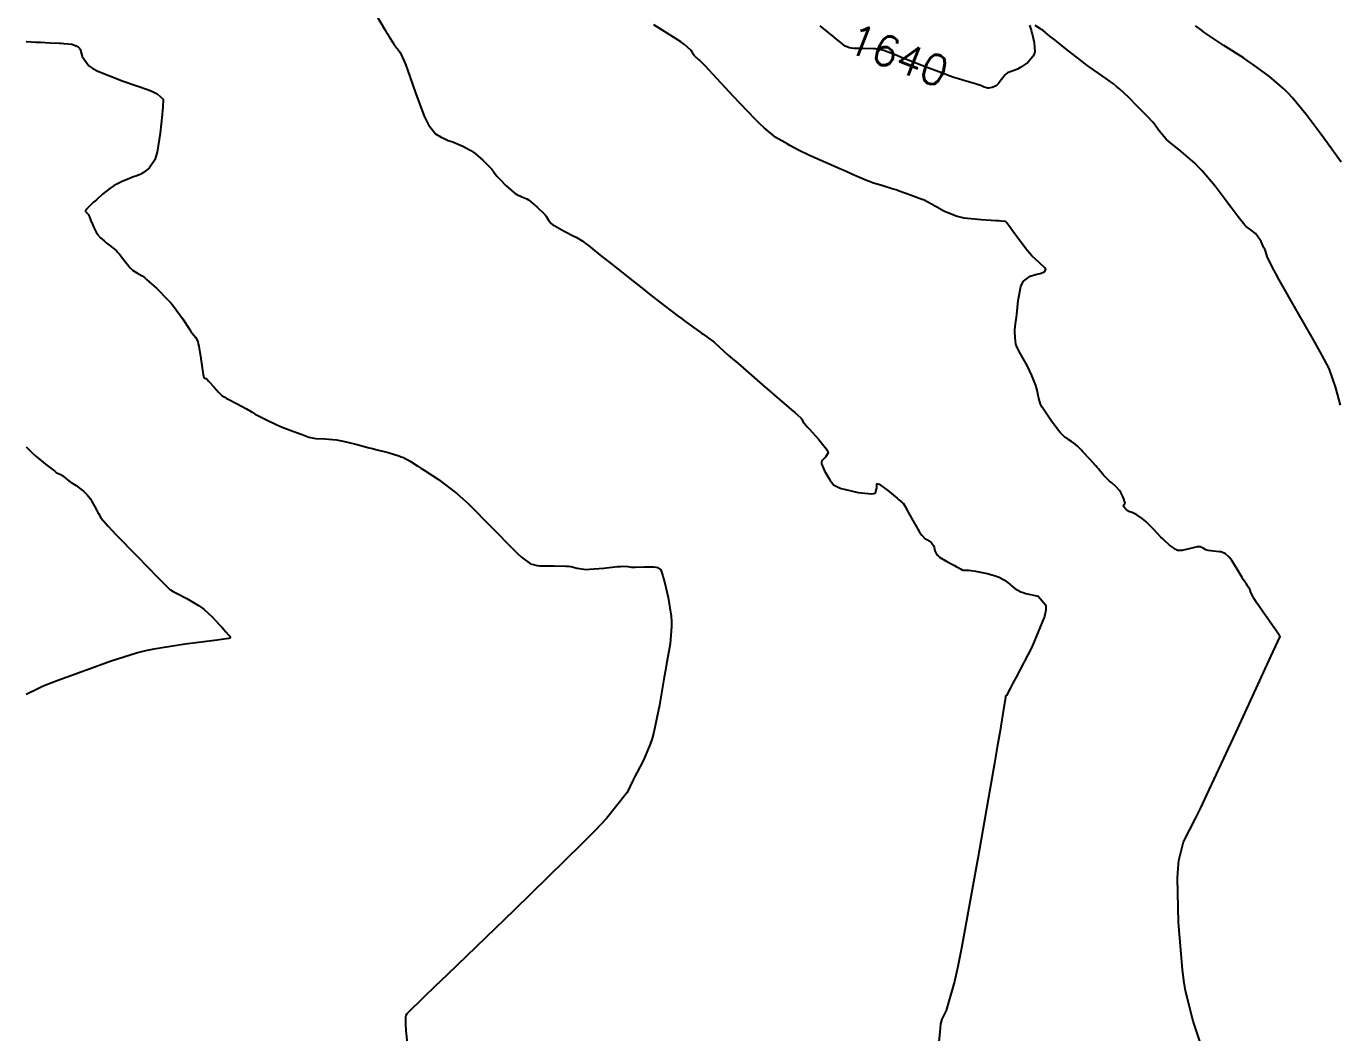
# Model space of a CAD drawing. Header units: metres. Extents: x 837477 to 838477, y 1189014 to 1191014.
# Drawn here: x 837476.5 to 837641.7, y 1189637.6 to 1189764.5 of the extents above; entities that cross this region are included whole.
import ezdxf

# ---------------------------------------------------------------- set-up
doc = ezdxf.new("R2010")
doc.units = ezdxf.units.M
doc.header["$LTSCALE"] = 0.3
doc.layers.add('COTAS 10', color=1, linetype='Continuous')
doc.styles.get("Standard").update_dxf_attribs({"font": 'simplex.shx'})

msp = doc.modelspace()

# ---------------------------------------------------------------- linework, layer by layer
at = {"layer": 'COTAS 10'}
for points, elevation in [([(837520.509, 1189766.038), (837521.752, 1189763.962), (837521.916, 1189763.691), (837522.015, 1189763.527), (837522.243, 1189763.153), (837522.773, 1189762.309), (837523.084, 1189761.859), (837523.174, 1189761.733), (837523.265, 1189761.607), (837523.61, 1189761.149), (837524.124, 1189760.09), (837524.323, 1189759.585), (837524.546, 1189758.989), (837525.556, 1189756.07), (837526.653, 1189753.141), (837526.93, 1189752.538), (837527.197, 1189752.026), (837528.066, 1189750.926), (837528.797, 1189750.487), (837528.977, 1189750.391), (837529.147, 1189750.305), (837529.678, 1189750.09), (837530.247, 1189749.889), (837530.44, 1189749.812), (837530.649, 1189749.727), (837531.533, 1189749.345), (837532.515, 1189748.812), (837532.786, 1189748.631), (837533.057, 1189748.436), (837534.03, 1189747.613), (837534.842, 1189746.814), (837535.01, 1189746.635), (837535.155, 1189746.473), (837535.473, 1189746.042), (837535.799, 1189745.596), (837535.948, 1189745.425), (837536.123, 1189745.234), (837536.967, 1189744.375), (837537.886, 1189743.557), (837538.107, 1189743.392), (837538.314, 1189743.254), (837538.943, 1189742.977), (837539.568, 1189742.715), (837539.772, 1189742.587), (837539.99, 1189742.434), (837540.891, 1189741.68), (837541.708, 1189740.874), (837541.873, 1189740.688), (837542.012, 1189740.518), (837542.29, 1189740.041), (837542.66, 1189739.602), (837542.856, 1189739.457), (837543.093, 1189739.302), (837544.284, 1189738.655), (837545.519, 1189738.033), (837545.783, 1189737.892), (837546.013, 1189737.766), (837546.561, 1189737.427), (837547.108, 1189737), (837547.338, 1189736.82), (837547.601, 1189736.612), (837548.835, 1189735.634), (837550.289, 1189734.477), (837550.692, 1189734.156), (837551.094, 1189733.835), (837552.548, 1189732.673), (837554.099, 1189731.445), (837554.563, 1189731.082), (837555.042, 1189730.709), (837556.895, 1189729.279), (837558.64, 1189727.95), (837559.05, 1189727.641), (837559.429, 1189727.356), (837560.533, 1189726.54), (837561.371, 1189725.937), (837561.582, 1189725.788), (837561.784, 1189725.645), (837562.435, 1189725.192), (837563.008, 1189724.771), (837563.16, 1189724.648), (837563.309, 1189724.522), (837563.824, 1189724.047), (837564.961, 1189723.019), (837565.502, 1189722.545), (837566.141, 1189721.988), (837569.265, 1189719.296), (837572.302, 1189716.685), (837572.886, 1189716.18), (837573.359, 1189715.77), (837574.137, 1189715.076), (837574.203, 1189714.966), (837574.226, 1189714.924), (837574.252, 1189714.877), (837574.364, 1189714.667), (837574.744, 1189714.179), (837574.939, 1189713.957), (837575.173, 1189713.697), (837576.341, 1189712.448), (837577.338, 1189711.185), (837577.464, 1189710.917), (837577.526, 1189710.684), (837577.207, 1189710.14), (837576.733, 1189709.684), (837576.697, 1189709.508), (837576.702, 1189709.31), (837577.065, 1189708.415), (837577.628, 1189707.517), (837577.76, 1189707.317), (837577.881, 1189707.138), (837578.231, 1189706.669), (837578.879, 1189706.318), (837579.188, 1189706.214), (837579.553, 1189706.106), (837581.341, 1189705.691), (837583.007, 1189705.521), (837583.296, 1189705.568), (837583.509, 1189705.655), (837583.656, 1189706.311), (837583.663, 1189706.816), (837583.788, 1189706.809), (837583.967, 1189706.739), (837585.06, 1189705.953), (837586.222, 1189704.984), (837586.446, 1189704.797), (837586.626, 1189704.646), (837586.923, 1189704.398), (837586.944, 1189704.38), (837586.958, 1189704.37), (837586.989, 1189704.35), (837587.197, 1189704.005), (837587.315, 1189703.794), (837587.46, 1189703.534), (837588.204, 1189702.181), (837589.004, 1189700.807), (837589.183, 1189700.534), (837589.345, 1189700.307), (837589.78, 1189699.878), (837590.091, 1189699.723), (837590.176, 1189699.669), (837590.259, 1189699.611), (837590.552, 1189699.363), (837590.791, 1189699.041), (837590.841, 1189698.937), (837590.883, 1189698.827), (837590.974, 1189698.373), (837591.233, 1189697.859), (837591.381, 1189697.711), (837591.563, 1189697.56), (837592.493, 1189696.994), (837593.452, 1189696.497), (837593.652, 1189696.391), (837593.823, 1189696.297), (837594.202, 1189696.073), (837594.408, 1189695.966), (837594.469, 1189695.947), (837594.532, 1189695.934), (837594.775, 1189695.923), (837595.052, 1189695.929), (837595.137, 1189695.926), (837595.226, 1189695.92), (837595.574, 1189695.881), (837596.102, 1189695.79), (837596.305, 1189695.751), (837596.531, 1189695.706), (837597.551, 1189695.496), (837598.605, 1189695.219), (837598.852, 1189695.133), (837599.081, 1189695.042), (837599.746, 1189694.676), (837600.277, 1189694.273), (837600.42, 1189694.159), (837600.562, 1189694.042), (837601.06, 1189693.611), (837601.809, 1189693.196), (837602.108, 1189693.091), (837602.446, 1189692.989), (837604.001, 1189692.657), (837604.98, 1189691.485), (837604.956, 1189690.854), (837604.803, 1189690.091), (837603.184, 1189686.227), (837601.205, 1189682.415), (837600.825, 1189681.684), (837600.517, 1189681.094), (837600.014, 1189680.134), (837599.989, 1189680.098), (837599.979, 1189680.084), (837599.968, 1189680.067), (837599.955, 1189680.06), (837599.95, 1189680.059), (837599.943, 1189680.058), (837599.913, 1189680.06), (837599.886, 1189680.054), (837599.882, 1189680.05), (837599.879, 1189680.043), (837599.878, 1189680.008), (837599.884, 1189679.972), (837599.885, 1189679.965), (837599.886, 1189679.959), (837599.887, 1189679.948), (837599.862, 1189679.784), (837599.847, 1189679.681), (837599.828, 1189679.554), (837599.731, 1189678.887), (837599.153, 1189675.461), (837598.832, 1189673.594), (837598.44, 1189671.329), (837596.441, 1189659.834), (837594.328, 1189648.281), (837593.865, 1189645.979), (837593.455, 1189644.067), (837592.411, 1189640.402), (837591.862, 1189639.309), (837591.763, 1189639.018), (837591.687, 1189638.731), (837591.606, 1189637.739), (837591.48, 1189636.43)], 1620), ([(837624.43, 1189636.283), (837623.509, 1189639.085), (837622.568, 1189642.884), (837622.358, 1189644.18), (837622.171, 1189645.582), (837621.679, 1189651.527), (837621.564, 1189657.123), (837621.614, 1189658.304), (837621.7, 1189659.326), (837622.308, 1189661.69), (837623.832, 1189664.602), (837624.496, 1189665.97), (837625.265, 1189667.582), (837628.916, 1189675.43), (837632.404, 1189683.028), (837633.07, 1189684.481), (837633.607, 1189685.653), (837634.464, 1189687.535), (837634.463, 1189687.583), (837634.458, 1189687.598), (837634.452, 1189687.614), (837634.416, 1189687.678), (837634.11, 1189688.11), (837633.935, 1189688.358), (837633.72, 1189688.662), (837632.616, 1189690.221), (837631.506, 1189691.835), (837631.287, 1189692.172), (837631.106, 1189692.462), (837630.774, 1189693.112), (837630.691, 1189693.411), (837630.667, 1189693.478), (837630.643, 1189693.539), (837630.552, 1189693.704), (837630.446, 1189693.846), (837630.412, 1189693.892), (837630.376, 1189693.941), (837630.23, 1189694.142), (837629.954, 1189694.568), (837629.836, 1189694.76), (837629.701, 1189694.982), (837629.062, 1189696.052), (837628.38, 1189697.123), (837628.217, 1189697.347), (837628.066, 1189697.54), (837627.611, 1189697.974), (837627.147, 1189698.168), (837626.989, 1189698.208), (837626.819, 1189698.243), (837626.098, 1189698.323), (837625.407, 1189698.408), (837625.255, 1189698.447), (837625.12, 1189698.492), (837624.775, 1189698.709), (837624.388, 1189698.86), (837624.226, 1189698.863), (837624.041, 1189698.85), (837623.175, 1189698.662), (837622.306, 1189698.443), (837622.118, 1189698.41), (837621.954, 1189698.388), (837621.553, 1189698.408), (837621.246, 1189698.57), (837621.141, 1189698.638), (837621.028, 1189698.716), (837620.547, 1189699.082), (837619.909, 1189699.65), (837619.696, 1189699.856), (837619.468, 1189700.083), (837618.514, 1189701.078), (837617.551, 1189702.045), (837617.317, 1189702.254), (837617.097, 1189702.437), (837616.419, 1189702.888), (837615.921, 1189703.122), (837615.815, 1189703.169), (837615.722, 1189703.209), (837615.497, 1189703.289), (837615.336, 1189703.363), (837615.283, 1189703.4), (837615.225, 1189703.443), (837614.988, 1189703.658), (837614.802, 1189703.897), (837614.777, 1189703.956), (837614.764, 1189704.011), (837614.814, 1189704.187), (837614.909, 1189704.318), (837614.925, 1189704.346), (837614.936, 1189704.37), (837614.939, 1189704.425), (837614.916, 1189704.456), (837614.912, 1189704.465), (837614.909, 1189704.474), (837614.903, 1189704.505), (837614.868, 1189704.63), (837614.847, 1189704.698), (837614.819, 1189704.78), (837614.677, 1189705.196), (837614.429, 1189705.698), (837614.335, 1189705.835), (837614.231, 1189705.971), (837613.765, 1189706.453), (837613.257, 1189706.911), (837613.127, 1189707.032), (837613.001, 1189707.15), (837612.582, 1189707.555), (837612.239, 1189707.909), (837612.161, 1189707.995), (837612.09, 1189708.076), (837611.894, 1189708.323), (837611.584, 1189708.703), (837611.442, 1189708.867), (837611.275, 1189709.057), (837610.467, 1189709.953), (837609.641, 1189710.848), (837609.463, 1189711.037), (837609.307, 1189711.2), (837608.925, 1189711.575), (837608.668, 1189711.787), (837608.59, 1189711.847), (837608.509, 1189711.908), (837608.192, 1189712.131), (837607.868, 1189712.346), (837607.783, 1189712.401), (837607.699, 1189712.454), (837607.413, 1189712.631), (837606.966, 1189713.065), (837606.782, 1189713.28), (837606.571, 1189713.536), (837605.588, 1189714.806), (837604.648, 1189716.19), (837604.463, 1189716.519), (837604.311, 1189716.825), (837604.037, 1189717.731), (837603.869, 1189718.606), (837603.785, 1189718.891), (837603.684, 1189719.196), (837603.181, 1189720.452), (837602.591, 1189721.709), (837602.434, 1189722.014), (837602.28, 1189722.301), (837601.75, 1189723.181), (837601.336, 1189723.961), (837601.256, 1189724.185), (837601.192, 1189724.411), (837601.082, 1189725.256), (837601.077, 1189725.982), (837601.077, 1189726.134), (837601.078, 1189726.265), (837601.09, 1189726.562), (837601.11, 1189726.721), (837601.117, 1189726.765), (837601.125, 1189726.809), (837601.158, 1189726.969), (837601.227, 1189727.517), (837601.258, 1189727.806), (837601.293, 1189728.154), (837601.464, 1189729.907), (837601.819, 1189731.678), (837601.971, 1189732.038), (837602.146, 1189732.341), (837602.971, 1189732.965), (837603.842, 1189733.204), (837604.047, 1189733.265), (837604.235, 1189733.324), (837604.783, 1189733.516), (837604.957, 1189733.797), (837604.911, 1189733.912), (837604.823, 1189734.043), (837604.162, 1189734.649), (837603.203, 1189735.526), (837602.926, 1189735.828), (837602.645, 1189736.155), (837601.59, 1189737.55), (837600.694, 1189738.828), (837600.513, 1189739.081), (837600.361, 1189739.292), (837600.056, 1189739.691), (837599.951, 1189739.791), (837599.926, 1189739.813), (837599.903, 1189739.832), (837599.833, 1189739.88), (837599.332, 1189739.925), (837599.037, 1189739.943), (837598.674, 1189739.963), (837596.8, 1189740.054), (837594.675, 1189740.29), (837594.155, 1189740.4), (837593.663, 1189740.531), (837592.133, 1189741.168), (837591.007, 1189741.81), (837590.771, 1189741.944), (837590.568, 1189742.059), (837590.106, 1189742.316), (837589.619, 1189742.532), (837589.399, 1189742.621), (837589.143, 1189742.722), (837587.912, 1189743.194), (837586.484, 1189743.706), (837586.103, 1189743.834), (837585.728, 1189743.955), (837584.428, 1189744.34), (837583.122, 1189744.753), (837582.744, 1189744.891), (837582.358, 1189745.04), (837580.907, 1189745.663), (837579.429, 1189746.333), (837579.027, 1189746.51), (837578.627, 1189746.685), (837577.209, 1189747.286), (837575.848, 1189747.874), (837575.484, 1189748.04), (837575.125, 1189748.208), (837573.877, 1189748.825), (837572.694, 1189749.457), (837572.376, 1189749.633), (837572.062, 1189749.811), (837570.965, 1189750.458), (837569.49, 1189751.65), (837568.939, 1189752.171), (837568.324, 1189752.775), (837565.588, 1189755.645), (837563.017, 1189758.425), (837562.506, 1189758.971), (837562.083, 1189759.421), (837561.284, 1189760.24), (837561.082, 1189760.407), (837561.035, 1189760.446), (837560.993, 1189760.481), (837560.875, 1189760.582), (837560.789, 1189760.661), (837560.746, 1189760.704), (837560.676, 1189760.782), (837560.578, 1189760.927), (837560.54, 1189760.992), (837560.496, 1189761.066), (837560.296, 1189761.424), (837559.431, 1189762.175), (837558.967, 1189762.498), (837558.407, 1189762.872), (837555.573, 1189764.636)], 1630), ([(837602.894, 1189764.604), (837603.105, 1189763.993), (837603.17, 1189763.769), (837603.238, 1189763.519), (837603.507, 1189762.418), (837603.558, 1189761.265), (837603.488, 1189760.984), (837603.381, 1189760.719), (837602.693, 1189759.899), (837601.825, 1189759.301), (837601.605, 1189759.175), (837601.393, 1189759.067), (837600.704, 1189758.822), (837600.115, 1189758.582), (837599.967, 1189758.477), (837599.826, 1189758.355), (837599.372, 1189757.776), (837598.942, 1189757.2), (837598.817, 1189757.079), (837598.688, 1189756.976), (837598.201, 1189756.745), (837597.737, 1189756.68), (837597.623, 1189756.681), (837597.515, 1189756.69), (837597.178, 1189756.795), (837596.933, 1189756.926), (837596.883, 1189756.952), (837596.84, 1189756.974), (837596.751, 1189757.017), (837596.465, 1189757.098), (837596.299, 1189757.144), (837596.094, 1189757.201), (837595.04, 1189757.49), (837593.973, 1189757.831), (837593.372, 1189758.022), (837592.781, 1189758.231), (837592.134, 1189758.467), (837589.329, 1189759.543), (837586.665, 1189760.593), (837586.107, 1189760.813), (837585.627, 1189761.001), (837584.54, 1189761.424), (837583.794, 1189761.593), (837583.528, 1189761.621), (837583.236, 1189761.642), (837581.969, 1189761.651), (837580.742, 1189761.673), (837580.476, 1189761.703), (837580.242, 1189761.743), (837579.663, 1189761.97), (837578.956, 1189762.541), (837578.642, 1189762.797), (837578.276, 1189763.096), (837576.525, 1189764.53)], 1640), ([(837642.073, 1189716.709), (837641.738, 1189717.971), (837641.44, 1189719.042), (837640.672, 1189721.32), (837639.722, 1189723.067), (837639.309, 1189723.802), (837638.831, 1189724.647), (837636.563, 1189728.608), (837634.358, 1189732.501), (837633.92, 1189733.302), (837633.556, 1189733.984), (837632.863, 1189735.449), (837632.617, 1189736.153), (837632.535, 1189736.355), (837632.446, 1189736.56), (837632.075, 1189737.326), (837631.632, 1189738.027), (837631.498, 1189738.191), (837631.359, 1189738.342), (837630.816, 1189738.779), (837630.215, 1189739.249), (837630.04, 1189739.42), (837629.861, 1189739.61), (837629.181, 1189740.443), (837628.308, 1189741.614), (837628.007, 1189742.016), (837627.68, 1189742.451), (837626.286, 1189744.303), (837624.676, 1189746.241), (837624.214, 1189746.73), (837623.744, 1189747.199), (837621.987, 1189748.719), (837620.462, 1189749.962), (837620.138, 1189750.254), (837619.858, 1189750.525), (837619.201, 1189751.319), (837618.755, 1189751.984), (837618.607, 1189752.175), (837618.448, 1189752.368), (837617.788, 1189753.086), (837616.983, 1189753.9), (837616.734, 1189754.153), (837616.473, 1189754.419), (837615.436, 1189755.479), (837614.239, 1189756.597), (837613.878, 1189756.898), (837613.503, 1189757.195), (837612.041, 1189758.241), (837610.431, 1189759.356), (837609.963, 1189759.698), (837609.485, 1189760.054), (837607.677, 1189761.457), (837606.12, 1189762.708), (837605.799, 1189762.968), (837605.526, 1189763.189), (837604.941, 1189763.677), (837604.573, 1189763.964), (837604.437, 1189764.059), (837604.287, 1189764.161), (837603.621, 1189764.585)], 1640), ([(837642.155, 1189747.349), (837640.456, 1189749.716), (837639.982, 1189750.367), (837639.506, 1189751.016), (837637.772, 1189753.343), (837635.999, 1189755.488), (837635.499, 1189756.022), (837634.994, 1189756.53), (837633.135, 1189758.149), (837631.108, 1189759.627), (837630.497, 1189760.047), (837629.865, 1189760.471), (837627.402, 1189762.039), (837624.996, 1189763.641), (837624.4, 1189764.087), (837623.833, 1189764.533)], 1650), ([(837476.514, 1189762.553), (837476.568, 1189762.56), (837477.699, 1189762.484), (837478.018, 1189762.466), (837478.339, 1189762.449), (837479.521, 1189762.398), (837480.668, 1189762.346), (837480.968, 1189762.328), (837481.26, 1189762.308), (837482.25, 1189762.227), (837483.025, 1189761.928), (837483.181, 1189761.772), (837483.311, 1189761.584), (837483.572, 1189760.641), (837484.421, 1189759.47), (837484.922, 1189759.138), (837485.539, 1189758.804), (837488.729, 1189757.569), (837491.901, 1189756.455), (837492.507, 1189756.196), (837492.994, 1189755.958), (837493.767, 1189755.278), (837493.711, 1189754.29), (837493.675, 1189753.859), (837493.63, 1189753.359), (837493.394, 1189750.981), (837493, 1189748.585), (837492.856, 1189748.073), (837492.696, 1189747.627), (837491.993, 1189746.565), (837491.267, 1189746.034), (837491.093, 1189745.923), (837490.931, 1189745.827), (837490.442, 1189745.612), (837489.908, 1189745.434), (837489.717, 1189745.361), (837489.507, 1189745.278), (837488.594, 1189744.896), (837487.588, 1189744.381), (837487.32, 1189744.215), (837487.056, 1189744.039), (837486.141, 1189743.319), (837485.349, 1189742.608), (837485.163, 1189742.439), (837484.991, 1189742.28), (837484.489, 1189741.805), (837484.161, 1189741.47), (837484.098, 1189741.4), (837484.048, 1189741.34), (837483.968, 1189741.206), (837483.998, 1189741.125), (837484.017, 1189741.099), (837484.04, 1189741.071), (837484.162, 1189740.956), (837484.303, 1189740.8), (837484.338, 1189740.746), (837484.371, 1189740.687), (837484.477, 1189740.439), (837484.613, 1189740.076), (837484.665, 1189739.946), (837484.723, 1189739.802), (837484.985, 1189739.178), (837485.304, 1189738.537), (837485.399, 1189738.383), (837485.496, 1189738.24), (837485.87, 1189737.808), (837486.314, 1189737.422), (837486.455, 1189737.306), (837486.604, 1189737.188), (837487.21, 1189736.729), (837487.875, 1189736.149), (837488.062, 1189735.953), (837488.25, 1189735.742), (837488.936, 1189734.855), (837489.59, 1189734.031), (837489.757, 1189733.86), (837489.918, 1189733.714), (837490.449, 1189733.395), (837491.135, 1189732.998), (837491.394, 1189732.803), (837491.682, 1189732.571), (837492.974, 1189731.428), (837494.37, 1189730.003), (837494.725, 1189729.594), (837495.066, 1189729.178), (837496.182, 1189727.623), (837497.063, 1189726.292), (837497.255, 1189726.018), (837497.424, 1189725.784), (837497.85, 1189725.28), (837498.12, 1189724.726), (837498.191, 1189724.461), (837498.261, 1189724.148), (837498.503, 1189722.613), (837498.705, 1189721.117), (837498.751, 1189720.828), (837498.792, 1189720.593), (837498.902, 1189720.196), (837498.984, 1189720.153), (837499.032, 1189720.129), (837499.121, 1189720.085), (837499.335, 1189719.895), (837499.437, 1189719.79), (837499.559, 1189719.662), (837500.155, 1189719.013), (837500.75, 1189718.358), (837500.871, 1189718.227), (837500.972, 1189718.118), (837501.181, 1189717.903), (837501.528, 1189717.701), (837501.716, 1189717.599), (837501.945, 1189717.476), (837503.106, 1189716.87), (837504.255, 1189716.262), (837504.477, 1189716.14), (837504.658, 1189716.038), (837504.96, 1189715.833), (837505.243, 1189715.642), (837505.41, 1189715.549), (837505.617, 1189715.438), (837506.685, 1189714.89), (837508.015, 1189714.263), (837508.387, 1189714.103), (837508.76, 1189713.948), (837510.121, 1189713.434), (837511.261, 1189713.027), (837511.495, 1189712.94), (837511.694, 1189712.863), (837512.118, 1189712.678), (837512.547, 1189712.575), (837512.748, 1189712.551), (837512.985, 1189712.528), (837514.141, 1189712.462), (837515.587, 1189712.327), (837516.007, 1189712.262), (837516.436, 1189712.184), (837518.056, 1189711.8), (837519.698, 1189711.354), (837520.14, 1189711.236), (837520.577, 1189711.121), (837522.108, 1189710.728), (837523.447, 1189710.334), (837523.762, 1189710.218), (837524.052, 1189710.1), (837524.9, 1189709.648), (837525.868, 1189709.007), (837526.234, 1189708.768), (837526.642, 1189708.504), (837528.471, 1189707.33), (837530.781, 1189705.589), (837531.493, 1189704.966), (837532.236, 1189704.283), (837535.178, 1189701.308), (837537.837, 1189698.55), (837538.401, 1189698.003), (837538.891, 1189697.55), (837540.038, 1189696.696), (837540.901, 1189696.511), (837541.211, 1189696.48), (837541.552, 1189696.457), (837543.041, 1189696.448), (837544.508, 1189696.436), (837544.835, 1189696.412), (837545.128, 1189696.379), (837545.904, 1189696.182), (837546.757, 1189696.026), (837547.099, 1189696.018), (837547.488, 1189696.025), (837549.275, 1189696.18), (837551.007, 1189696.363), (837551.361, 1189696.388), (837551.66, 1189696.402), (837552.289, 1189696.36), (837552.781, 1189696.285), (837552.996, 1189696.278), (837553.244, 1189696.277), (837554.42, 1189696.325), (837555.581, 1189696.324), (837555.818, 1189696.293), (837556.02, 1189696.249), (837556.444, 1189695.978), (837556.704, 1189695.22), (837556.801, 1189694.869), (837556.909, 1189694.456), (837557.391, 1189692.455), (837557.763, 1189690.1), (837557.802, 1189689.463), (837557.813, 1189688.834), (837557.622, 1189686.618), (837557.19, 1189684.116), (837557.05, 1189683.306), (837556.901, 1189682.446), (837556.286, 1189678.913), (837555.57, 1189675.495), (837555.356, 1189674.705), (837555.136, 1189673.984), (837554.286, 1189671.949), (837553.427, 1189670.357), (837553.202, 1189669.916), (837552.982, 1189669.474), (837552.233, 1189667.876), (837549.614, 1189664.629), (837548.216, 1189663.147), (837546.526, 1189661.413), (837537.99, 1189653.046), (837529.566, 1189644.951), (837527.946, 1189643.388), (837526.635, 1189642.119), (837524.474, 1189639.986), (837524.355, 1189639.772), (837524.331, 1189639.713), (837524.311, 1189639.654), (837524.273, 1189639.442), (837524.278, 1189639.069), (837524.286, 1189638.907), (837524.296, 1189638.721), (837524.354, 1189637.839), (837524.556, 1189635.939)], 1610), ([(837476.514, 1189711.444), (837476.868, 1189711.098), (837477.315, 1189710.68), (837477.729, 1189710.302), (837478.951, 1189709.271), (837479.771, 1189708.644), (837479.932, 1189708.521), (837480.064, 1189708.419), (837480.302, 1189708.231), (837480.39, 1189708.176), (837480.428, 1189708.158), (837480.472, 1189708.139), (837480.68, 1189708.058), (837480.95, 1189707.922), (837481.033, 1189707.868), (837481.12, 1189707.807), (837481.464, 1189707.528), (837481.891, 1189707.182), (837482.03, 1189707.08), (837482.178, 1189706.974), (837482.788, 1189706.568), (837483.409, 1189706.131), (837483.564, 1189706.005), (837483.713, 1189705.878), (837484.188, 1189705.403), (837484.592, 1189704.888), (837484.695, 1189704.735), (837484.794, 1189704.578), (837485.121, 1189703.973), (837485.43, 1189703.365), (837485.518, 1189703.205), (837485.606, 1189703.048), (837485.933, 1189702.515), (837486.833, 1189701.462), (837487.283, 1189700.977), (837487.82, 1189700.409), (837490.485, 1189697.661), (837493.087, 1189695.012), (837493.584, 1189694.506), (837493.985, 1189694.098), (837494.628, 1189693.447), (837494.642, 1189693.437), (837494.647, 1189693.434), (837494.652, 1189693.43), (837494.672, 1189693.416), (837495.006, 1189693.241), (837495.208, 1189693.136), (837495.458, 1189693.007), (837496.758, 1189692.339), (837498.235, 1189691.473), (837498.597, 1189691.22), (837498.938, 1189690.961), (837499.999, 1189689.977), (837500.821, 1189689.072), (837501.011, 1189688.862), (837501.185, 1189688.671), (837501.677, 1189688.13), (837501.996, 1189687.772), (837502.06, 1189687.696), (837502.114, 1189687.63), (837502.22, 1189687.478), (837502.217, 1189687.398), (837502.201, 1189687.378), (837502.18, 1189687.36), (837502.048, 1189687.302), (837501.099, 1189687.163), (837500.562, 1189687.093), (837499.906, 1189687.01), (837496.546, 1189686.597), (837492.58, 1189685.958), (837491.543, 1189685.732), (837490.531, 1189685.484), (837487.097, 1189684.413), (837484.116, 1189683.312), (837483.391, 1189683.045), (837482.708, 1189682.795), (837480.605, 1189682.032), (837478.866, 1189681.358), (837478.414, 1189681.165), (837477.975, 1189680.97), (837476.514, 1189680.251)], 1600)]:
    msp.add_lwpolyline(points, dxfattribs=dict(at, elevation=elevation))

# ---------------------------------------------------------------- texts
at = {"layer": 'COTAS 10', "insert": (837579.598, 1189761.402, 1640), "char_height": 3.8, "attachment_point": 7, "rotation": 338.68308}
msp.add_mtext('1640', dxfattribs=at)

doc.saveas('drawing.dxf')
